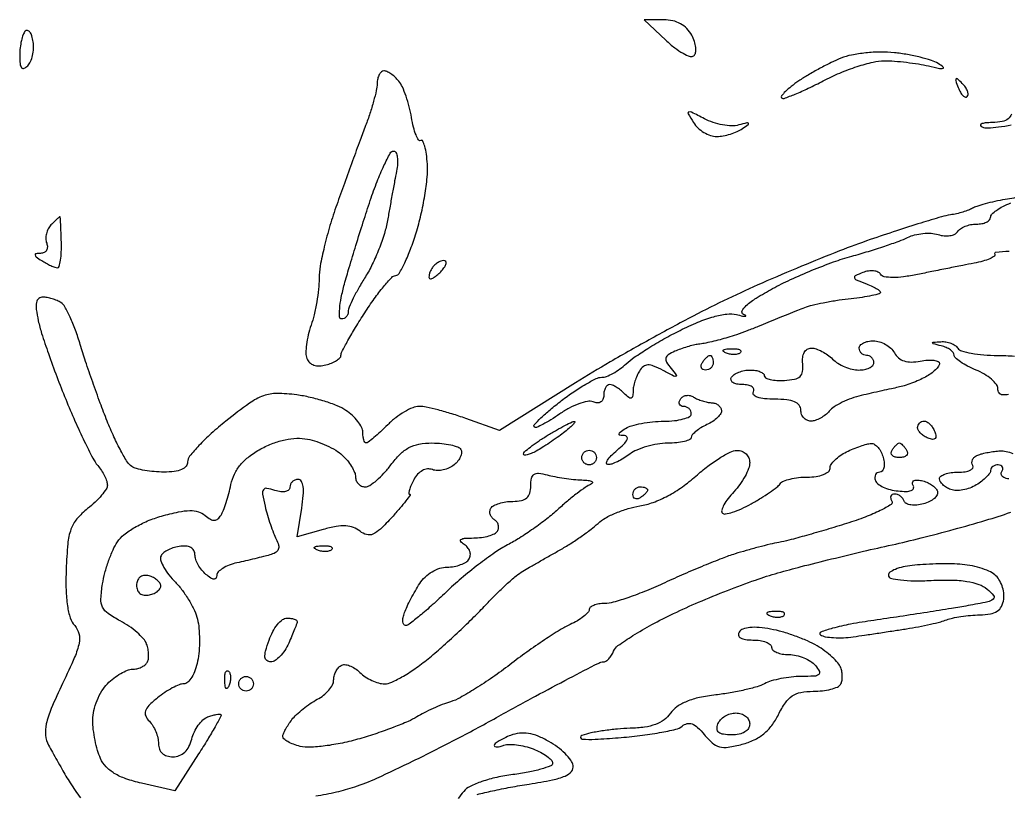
# Model space of a CAD drawing. Extents: x 0 to 102, y 0 to 135.
# Drawn here: x 81.39 to 92.84, y 72.33 to 81.3 of the extents above; entities that cross this region are included whole.
import ezdxf

# ---------------------------------------------------------------- set-up
doc = ezdxf.new("R2010")
doc.units = 0
doc.header["$MEASUREMENT"] = 0

msp = doc.modelspace()

# ---------------------------------------------------------------- linework, layer by layer
for points in [[(88.849435, 81.3006), (88.621022, 81.3006), (88.873561, 81.062281, 0.025126), (88.975495, 80.975339, 0.03819), (89.072857, 80.911604, 0.043657), (89.153847, 80.875824, 0.262993), (89.197387, 80.883999, 0.178395), (89.217826, 80.91988, 0.066499), (89.219706, 80.97877, 0.055129), (89.204519, 81.049663, 0.042578), (89.173261, 81.122317, 0.071945), (89.117708, 81.197709, 0.072338), (89.043163, 81.254107, 0.069015), (88.952427, 81.288826, 0.056972)], [(81.540413, 81.045074, 0.036902), (81.525079, 81.112366, 0.086434), (81.501778, 81.158208, 0.17949), (81.475058, 81.175445, 0.258215), (81.44865, 81.167631, 0.108603), (81.424161, 81.12869, 0.030309), (81.403838, 81.05917, 0.029066), (81.389872, 80.975652, 0.026901), (81.3852, 80.88888, 0.020593), (81.389268, 80.790144, 0.141005), (81.40635, 80.745108, 0.349376), (81.435056, 80.737598, 0.092521), (81.476963, 80.766323, 0.093921), (81.510106, 80.814966, 0.046785), (81.533453, 80.886058, 0.044184), (81.544453, 80.966744, 0.049405)], [(91.522168, 80.918671, 0.030071), (91.363577, 80.926212, 0.02268), (91.189361, 80.916102, 0.023122), (91.02597, 80.891483, 0.048098), (90.9027, 80.854442, 0.016785), (90.788501, 80.803224, 0.009653), (90.654337, 80.734318, 0.009637), (90.52209, 80.659814, 0.01586), (90.41361, 80.59119, 0.016674), (90.325986, 80.527423, 0.028625), (90.258075, 80.467898, 0.029502), (90.213282, 80.418336, 0.382496), (90.214536, 80.395464, 0.293082), (90.244195, 80.388981, 0.008264), (90.371457, 80.438564, 0.014366), (90.523874, 80.506042, 0.00907), (90.697878, 80.593044, -0.021228), (90.888111, 80.682449, -0.019726), (91.089903, 80.757815, -0.020154), (91.274573, 80.810457, -0.060561), (91.404552, 80.825657, -0.017692), (91.522308, 80.820952, -0.010443), (91.662412, 80.807432, -0.010441), (91.801929, 80.78806, -0.017578), (91.9179, 80.765275, 0.005763), (92.045584, 80.73704, 0.11192), (92.085787, 80.737716, 0.631689), (92.088828, 80.752392, 0.02519), (92.029768, 80.792618, 0.05915), (91.951161, 80.828611, 0.016957), (91.822114, 80.865344, 0.016813), (91.672573, 80.897185, 0.017134)], [(85.604841, 80.7084, 0.188018), (85.5762, 80.697235, 0.085897), (85.551318, 80.66491, 0.066975), (85.533782, 80.617007, 0.048056), (85.526887, 80.56035, -0.048421), (85.517251, 80.481663, -0.012235), (85.486185, 80.356385, -0.012367), (85.443437, 80.214317, -0.012204), (85.393541, 80.0739, 0.002932), (85.329733, 79.904361, 0.001084), (85.241754, 79.664779, 0.001075), (85.146862, 79.402883, 0.001295), (85.058855, 79.156346, 0.013279), (84.980361, 78.914414, 0.012917), (84.914035, 78.666428, 0.012925), (84.867057, 78.445657, 0.045986), (84.8538, 78.30182, -0.026819), (84.8471, 78.17701, -0.015715), (84.826409, 78.028766, -0.015691), (84.796301, 77.881361, -0.025646), (84.760555, 77.758966, 0.026253), (84.728238, 77.647808, 0.027081), (84.708146, 77.535019, 0.028087), (84.701598, 77.435925, 0.094336), (84.71308, 77.372208, 0.117389), (84.744185, 77.326754, 0.103878), (84.793771, 77.297703, 0.087216), (84.858558, 77.287981, 0.05775), (84.933225, 77.298534, 0.032877), (84.999987, 77.32077, 0.044704), (85.056377, 77.349883, 0.052355), (85.095753, 77.381114, 0.201573), (85.1076, 77.409306, -0.122085), (85.11804, 77.451427, -0.005744), (85.188367, 77.58095, -0.00918), (85.277213, 77.733541, -0.006445), (85.38255, 77.902109, -0.012478), (85.494036, 78.066346, -0.017838), (85.601585, 78.205785, -0.013871), (85.696121, 78.313484, -0.191266), (85.7421, 78.335394, 0.251508), (85.782582, 78.360746, 0.017861), (85.846494, 78.482684, 0.02178), (85.914311, 78.641535, 0.014481), (85.978683, 78.82887, 0.018936), (86.035342, 79.038346, 0.015833), (86.079895, 79.264366, 0.016125), (86.107428, 79.473802, 0.041452), (86.10981, 79.626381, 0.017991), (86.097759, 79.742715, 0.034197), (86.078372, 79.834771, 0.04635), (86.055397, 79.894257, 0.441535), (86.032074, 79.900914, -0.412094), (86.006937, 79.906752, -0.045791), (85.977507, 79.96479, -0.035157), (85.949052, 80.054395, -0.019086), (85.926191, 80.167729, 0.022781), (85.900148, 80.292091, 0.02149), (85.862486, 80.416054, 0.022025), (85.819594, 80.522828, 0.066776), (85.778135, 80.589049, 0.033489), (85.734753, 80.634722, 0.035277), (85.686371, 80.673341, 0.03771), (85.640168, 80.700271, 0.113571)], [(92.309098, 80.56176, 0.011214), (92.253216, 80.614791, 0.400052), (92.23687, 80.614394, 0.286372), (92.232461, 80.595356, 0.008399), (92.261739, 80.514401, 0.036269), (92.287287, 80.459614, 0.070189), (92.316446, 80.421176, 0.120343), (92.344173, 80.404475, 0.278911), (92.366861, 80.410061, 0.20742), (92.3771, 80.43597, 0.082976), (92.369429, 80.474158, 0.063152), (92.345865, 80.51834, 0.043285)], [(89.320024, 80.15272, 0.003859), (89.170311, 80.228991, 0.200371), (89.138535, 80.231153, 0.471684), (89.131146, 80.211626, 0.009634), (89.192325, 80.109329, 0.06698), (89.243705, 80.047328, 0.052417), (89.313859, 79.995065, 0.053643), (89.391169, 79.959761, 0.082387), (89.4637, 79.948295, 0.042942), (89.538064, 79.955265, 0.028879), (89.621039, 79.975309, 0.029121), (89.69969, 80.004286, 0.04994), (89.7606, 80.038437, 0.007442), (89.828479, 80.087483, 0.458027), (89.829421, 80.100687, 0.264005), (89.812064, 80.105429, 0.005023), (89.7183, 80.080533, -0.076632), (89.637112, 80.071022, -0.035752), (89.531512, 80.082453, -0.03435), (89.420162, 80.110645, -0.040584)], [(85.718425, 79.7778, -0.289056), (85.745452, 79.760751, -0.075926), (85.760964, 79.709459, -0.053208), (85.763656, 79.634321, -0.031319), (85.751715, 79.54515, 0.002654), (85.729954, 79.432261, 0.001142), (85.702067, 79.281436, 0.001129), (85.673098, 79.120684, 0.001493), (85.647475, 78.9741, -0.032577), (85.610954, 78.821697, -0.018429), (85.548101, 78.642407, -0.018338), (85.471092, 78.465569, -0.02858), (85.390782, 78.320131, 0.011347), (85.314739, 78.192979, 0.01433), (85.250533, 78.071916, 0.012415), (85.202655, 77.968649, 0.102687), (85.1922, 77.918281, -0.087942), (85.186361, 77.885337, -0.094627), (85.169598, 77.857345, -0.10006), (85.14461, 77.83862, -0.111366), (85.115257, 77.832, -0.400467), (85.091456, 77.854704, -0.03194), (85.093048, 77.950043, -0.029503), (85.111264, 78.079733, -0.016809), (85.147699, 78.23385, -0.005883), (85.202984, 78.427916, -0.002534), (85.281046, 78.685402, -0.002507), (85.366924, 78.958715, -0.003314), (85.448044, 79.20675, -0.01171), (85.526976, 79.425609, -0.018166), (85.60624, 79.610054, -0.012823), (85.679132, 79.754319, -0.276031)], [(81.850653, 79.0164, 0.185146), (81.845019, 79.01424, 0.002431), (81.816691, 78.98852, 0.006604), (81.784131, 78.957869, 0.004241), (81.747131, 78.921491, 0.07672), (81.714178, 78.876509, 0.061633), (81.693244, 78.820213, 0.062739), (81.686918, 78.761641, 0.087391), (81.696962, 78.709991, -0.091352), (81.705271, 78.665397, -0.135377), (81.694837, 78.627268, -0.145495), (81.667144, 78.601696, -0.111803), (81.626901, 78.592105, 0.031807), (81.573758, 78.588118, 0.4159), (81.563013, 78.573807, 0.20248), (81.576382, 78.551694, 0.013431), (81.639, 78.5088, 0.017264), (81.691624, 78.477312, 0.018848), (81.744802, 78.450501, 0.018653), (81.791764, 78.431087, 0.082985), (81.820977, 78.425495, 0.342989), (81.842029, 78.441082, 0.028909), (81.857409, 78.51156, 0.02887), (81.866908, 78.60688, 0.017487), (81.86766, 78.7203, 0.002724), (81.863822, 78.833838, 0.004535), (81.859202, 78.929421, 0.000827), (81.854263, 79.013003, 0.39655)], [(86.300328, 78.5088, 0.09137), (86.264487, 78.502195, 0.053114), (86.225369, 78.482295, 0.050715), (86.189104, 78.453085, 0.059523), (86.161621, 78.418571, 0.035542), (86.142446, 78.381964, 0.048561), (86.130939, 78.346582, 0.058346), (86.127977, 78.317303, 0.201491), (86.135479, 78.300204, 0.297152), (86.153853, 78.296822, 0.045304), (86.188443, 78.315102, 0.03842), (86.230236, 78.347106, 0.023968), (86.274185, 78.390433, 0.036357), (86.310387, 78.435946, 0.09576), (86.326863, 78.47403, 0.218285), (86.321667, 78.498114, 0.236389)], [(91.279196, 77.5782, -0.074374), (91.348075, 77.567897, -0.05575), (91.418556, 77.537404, -0.056177), (91.47996, 77.492449, -0.079265), (91.521914, 77.439319, 0.090516), (91.570332, 77.380743, 0.097583), (91.635148, 77.344916, 0.081219), (91.718571, 77.33245, 0.043811), (91.822218, 77.342987, -0.028812), (91.907538, 77.354253, -0.049014), (91.979417, 77.352507, -0.068102), (92.028934, 77.339428, -0.302932), (92.0448, 77.315645, -0.160518), (92.034014, 77.282914, -0.041733), (91.996975, 77.240689, -0.03805), (91.944311, 77.197112, -0.030959), (91.881993, 77.158621, -0.019798), (91.808407, 77.122911, -0.013228), (91.721643, 77.087676, -0.013331), (91.635584, 77.057944, -0.025378), (91.564743, 77.039459, 0.002719), (91.486886, 77.02287, 0.000959), (91.375458, 76.998269, 0.000952), (91.25311, 76.970767, 0.001118), (91.137247, 76.944219, 0.029093), (91.025609, 76.911432, 0.027222), (90.915952, 76.865295, 0.028277), (90.823257, 76.813539, 0.078236), (90.767338, 76.764304, -0.051982), (90.721671, 76.719648, -0.042496), (90.6647, 76.681882, -0.044142), (90.605614, 76.656045, -0.081177), (90.553941, 76.6476, -0.108083), (90.509478, 76.657325, -0.099644), (90.471634, 76.684877, -0.09558), (90.446259, 76.726053, -0.090674), (90.4374, 76.7745, 0.165746), (90.418037, 76.831308, 0.129444), (90.366068, 76.871336, 0.075089), (90.274838, 76.894532, 0.024775), (90.136307, 76.9014, -0.023007), (90.01725, 76.906881, -0.059005), (89.93304, 76.92482, -0.125298), (89.890719, 76.95237, -0.336396), (89.8875, 76.986, 0.210115), (89.891986, 77.017981, 0.178861), (89.871791, 77.045749, 0.100989), (89.825604, 77.064556, 0.046386), (89.7606, 77.0706, -0.046386), (89.695596, 77.076644, -0.100989), (89.649409, 77.095451, -0.178861), (89.629214, 77.123219, -0.210115), (89.6337, 77.1552, -0.111412), (89.665512, 77.187649, -0.050262), (89.718863, 77.214949, -0.046318), (89.783502, 77.233533, -0.046881), (89.850193, 77.2398, -0.038466), (89.913073, 77.234955, -0.057478), (89.966164, 77.220341, -0.075545), (90.00237, 77.19892, -0.225128), (90.0144, 77.173556, 0.288942), (90.029982, 77.148844, 0.054443), (90.082741, 77.130365, 0.043307), (90.157893, 77.119655, 0.026888), (90.24705, 77.119546, 0.034485), (90.364343, 77.133864, 0.137687), (90.428469, 77.165961, 0.174321), (90.458103, 77.2218, 0.063501), (90.459547, 77.312689, -0.05515), (90.459492, 77.38651, -0.098891), (90.477717, 77.444083, -0.129634), (90.512248, 77.480301, -0.138734), (90.559255, 77.4936, -0.081301), (90.614263, 77.484596, -0.037644), (90.681182, 77.456323, -0.036002), (90.748612, 77.415263, -0.041639), (90.806014, 77.3667, 0.058077), (90.867428, 77.318107, 0.038951), (90.947115, 77.277077, 0.03907), (91.031777, 77.249065, 0.06043), (91.108157, 77.2398, 0.04631), (91.175231, 77.246026, 0.06626), (91.231922, 77.264651, 0.086348), (91.270182, 77.292082, 0.196601), (91.2834, 77.3244, 0.099038), (91.276941, 77.356687, 0.097945), (91.258549, 77.384149, 0.097945), (91.231087, 77.402541, 0.099038), (91.1988, 77.409, -0.099038), (91.166513, 77.415459, -0.097945), (91.139051, 77.433851, -0.097945), (91.120659, 77.461313, -0.099038), (91.1142, 77.4936, -0.187159), (91.12673, 77.5259, -0.089471), (91.162668, 77.553349, -0.069297), (91.216056, 77.571959, -0.049301)], [(89.62665, 77.486921, -0.028489), (89.685547, 77.485991, -0.077125), (89.726154, 77.476624, -0.208169), (89.741597, 77.461003, -0.296942), (89.737687, 77.442487, -0.126455), (89.710029, 77.426139, -0.060344), (89.668972, 77.419442, -0.05415), (89.621803, 77.422608, -0.051402), (89.575537, 77.435809, -0.054073), (89.540287, 77.454552, -0.470617), (89.538828, 77.46997, -0.168741), (89.563511, 77.481926, -0.018894)], [(89.384893, 77.409, -0.210953), (89.399159, 77.402701, -0.081139), (89.411241, 77.384149, -0.061769), (89.419464, 77.356789, -0.042167), (89.4222, 77.3244, -0.105053), (89.415342, 77.29212, -0.099167), (89.395882, 77.264651, -0.09642), (89.366807, 77.24624, -0.093332), (89.332607, 77.2398, -0.108972), (89.302579, 77.246423, -0.182303), (89.284691, 77.264651, -0.161196), (89.282059, 77.292074, -0.082592), (89.2953, 77.3244, -0.029505), (89.318057, 77.356783, -0.035638), (89.343186, 77.384149, -0.038439), (89.367065, 77.403455, -0.151918)], [(89.195396, 76.926166, 0.037776), (89.241295, 76.902025, 0.025499), (89.296739, 76.881302, 0.025735), (89.352739, 76.86669, 0.045644), (89.400104, 76.861336, -0.07663), (89.44109, 76.854119, -0.077652), (89.477794, 76.834906, -0.083671), (89.504694, 76.806975, -0.113728), (89.517408, 76.7745, -0.17688), (89.509493, 76.736134, -0.058123), (89.473139, 76.69022, -0.049423), (89.417413, 76.644581, -0.038679), (89.349154, 76.606389, 0.027426), (89.279948, 76.569685, 0.035962), (89.221496, 76.528451, 0.038991), (89.179952, 76.488631, 0.184204), (89.1684, 76.458339, -0.301686), (89.151673, 76.43314, -0.039764), (89.087633, 76.411968, -0.035392), (88.998825, 76.39681, -0.022133), (88.89345, 76.391109, 0.038256), (88.776139, 76.380965, 0.029648), (88.651027, 76.352723, 0.030416), (88.536856, 76.312066, 0.061237), (88.45428, 76.264209, -0.024664), (88.384832, 76.216877, -0.0257), (88.311986, 76.177313, -0.026492), (88.245825, 76.149872, -0.093171), (88.20048, 76.142815, -0.412795), (88.185117, 76.159096, -0.138497), (88.195883, 76.193678, -0.053315), (88.239994, 76.247829, -0.021528), (88.310622, 76.312015, 0.022357), (88.385789, 76.380552, 0.080053), (88.42381, 76.433025, 0.260156), (88.422506, 76.464232, 0.257674), (88.395222, 76.479695, -0.031014), (88.341551, 76.483634, -0.415733), (88.330769, 76.497889, -0.203683), (88.344039, 76.51991, -0.01322), (88.407, 76.563, -0.074236), (88.476979, 76.594717, -0.022986), (88.589815, 76.621299, -0.022426), (88.720384, 76.639774, -0.022912), (88.85115, 76.646305, 0.025193), (88.972722, 76.652932, 0.039916), (89.075208, 76.672071, 0.047676), (89.147946, 76.699424, 0.286425), (89.1684, 76.7322, 0.105053), (89.161542, 76.76448, 0.099167), (89.142082, 76.791949, 0.09642), (89.113007, 76.81036, 0.093332), (89.078807, 76.8168, -0.111402), (89.048869, 76.823554, -0.183522), (89.031142, 76.842057, -0.159256), (89.028763, 76.86992, -0.080893), (89.042353, 76.90278, -0.116112), (89.070301, 76.930763, -0.101146), (89.109229, 76.945116, -0.093806), (89.153219, 76.943557, -0.084503)], [(87.8148, 76.644593, -0.585725), (87.819584, 76.634814, -0.039532), (87.794972, 76.604609, -0.025666), (87.749918, 76.562067, -0.012192), (87.6879, 76.51181, -0.010022), (87.612317, 76.455934, -0.006982), (87.524913, 76.395805, -0.007046), (87.439418, 76.340457, -0.014466), (87.37065, 76.300024, -0.022887), (87.313832, 76.272099, -0.044986), (87.26609, 76.256217, -0.07312), (87.233633, 76.253443, -0.396536), (87.2226, 76.265167, -0.218348), (87.234305, 76.290692, -0.01229), (87.303367, 76.347266, -0.017042), (87.392199, 76.411718, -0.011514), (87.49755, 76.479327, -0.006943), (87.605961, 76.543379, -0.009877), (87.704159, 76.597026, -0.006309), (87.787374, 76.639049, -0.128472)], [(91.866549, 76.6476, -0.135188), (91.898912, 76.638687, -0.062056), (91.933724, 76.611589, -0.054875), (91.965541, 76.5719, -0.049969), (91.98914, 76.525008, -0.051615), (92.003098, 76.473224, -0.240886), (91.993883, 76.444717, -0.240886), (91.965376, 76.435502, -0.051615), (91.913592, 76.44946, -0.049969), (91.8667, 76.473059, -0.054875), (91.827011, 76.504876, -0.062056), (91.799913, 76.539688, -0.135188), (91.791, 76.572051, -0.099038), (91.796768, 76.600884, -0.097945), (91.813192, 76.625408, -0.097945), (91.837716, 76.641832, -0.099038)], [(84.721349, 76.438922, -0.035882), (84.82764, 76.410719, -0.025678), (84.941795, 76.364802, -0.026078), (85.046545, 76.309477, -0.049414), (85.123199, 76.252783, -0.036625), (85.181976, 76.191191, -0.035715), (85.23168, 76.121184, -0.037935), (85.266134, 76.053384, -0.098903), (85.2768, 75.999988, 0.096523), (85.285263, 75.956558, 0.097318), (85.309403, 75.919625, 0.098514), (85.345436, 75.894897, 0.101611), (85.38779, 75.8862, 0.144243), (85.442669, 75.902368, 0.032863), (85.521297, 75.960754, 0.03138), (85.606439, 76.042846, 0.02607), (85.686423, 76.14, -0.036279), (85.792979, 76.26418, -0.075002), (85.895343, 76.340296, -0.078844), (86.012141, 76.380603, -0.043762), (86.16264, 76.3938, -0.024119), (86.276526, 76.388303, -0.030978), (86.380064, 76.371765, -0.032053), (86.46183, 76.347861, -0.168756), (86.497576, 76.318786, -0.164797), (86.505983, 76.282372, -0.078756), (86.493632, 76.23536, -0.0649), (86.463388, 76.18533, -0.051224), (86.419046, 76.140121, -0.065296), (86.361868, 76.104089, -0.054188), (86.293627, 76.081198, -0.056228), (86.225156, 76.074119, -0.089513), (86.167468, 76.085085, 0.119127), (86.110226, 76.092526, 0.098058), (86.051285, 76.074077, 0.084109), (85.996574, 76.031027, 0.061304), (85.951914, 75.96765, 0.017913), (85.920695, 75.903931, 0.034102), (85.901051, 75.850377, 0.046292), (85.893722, 75.81245, 0.443325), (85.903554, 75.8016, -0.605173), (85.909395, 75.790446, -0.011287), (85.860307, 75.722927, -0.014486), (85.790434, 75.636554, -0.00775), (85.699445, 75.533778, -0.016234), (85.564494, 75.395332, -0.087597), (85.47757, 75.337009, -0.169857), (85.405038, 75.331214, -0.10942), (85.329284, 75.370148, 0.085658), (85.253385, 75.413789, 0.075677), (85.163874, 75.431921, 0.056194), (85.051007, 75.424747, 0.023418), (84.901965, 75.391015), (84.60019, 75.307691), (84.653207, 75.639246, 0.018217), (84.671228, 75.786059, 0.05327), (84.669116, 75.887907, 0.098482), (84.648686, 75.948839, 0.268957), (84.610813, 75.9708, 0.093553), (84.574391, 75.963925, 0.096486), (84.543427, 75.944274, 0.099125), (84.522703, 75.914954, 0.104808), (84.5154, 75.880499, -0.208039), (84.501851, 75.849345, -0.137637), (84.46667, 75.831173, -0.085663), (84.411521, 75.82939, -0.042212), (84.342894, 75.844949, 0.035432), (84.24688, 75.868089, 0.303503), (84.20858, 75.850816, 0.185711), (84.198659, 75.799381, 0.014569), (84.227697, 75.6603, 0.013047), (84.25497, 75.558213, 0.010348), (84.289566, 75.449403, 0.010491), (84.325876, 75.349782, 0.025598), (84.357839, 75.278531, -0.055341), (84.384004, 75.209501, -0.161992), (84.380517, 75.159386, -0.169036), (84.347968, 75.12269, -0.061477), (84.282686, 75.096044, -0.004963), (84.209787, 75.077056, -0.001997), (84.10983, 75.052502, -0.001976), (84.001961, 75.026911, -0.002501), (83.90205, 75.004151, 0.03602), (83.812986, 74.977478, 0.048721), (83.737741, 74.940165, 0.058348), (83.685629, 74.898514, 0.197497), (83.6694, 74.859029, -0.135392), (83.660377, 74.826318, -0.289329), (83.637936, 74.814941, -0.123785), (83.599588, 74.828521, -0.026516), (83.5425, 74.871, -0.050391), (83.493943, 74.920342, -0.042105), (83.452877, 74.981343, -0.043924), (83.424758, 75.044214, -0.083387), (83.4156, 75.098743, 0.129654), (83.402613, 75.147984, 0.145044), (83.367381, 75.181941, 0.106606), (83.309606, 75.197713, 0.050086), (83.231877, 75.194134, 0.042986), (83.159353, 75.176999, 0.047334), (83.093256, 75.148072, 0.052866), (83.042583, 75.112447, 0.134504), (83.017973, 75.07529, 0.173489), (83.019236, 75.026672, 0.038525), (83.055735, 74.950439, 0.035657), (83.114125, 74.864136, 0.027869), (83.188906, 74.77919, -0.034788), (83.269916, 74.68456, -0.025145), (83.346989, 74.568997, -0.025559), (83.409353, 74.451168, -0.049259), (83.444647, 74.350514, -0.038024), (83.46186, 74.245716, -0.020562), (83.467832, 74.11506, -0.020371), (83.462972, 73.980775, -0.030129), (83.446863, 73.864064, -0.037026), (83.418945, 73.763741, -0.050276), (83.378429, 73.678981, -0.060786), (83.332261, 73.620442, -0.197921), (83.287497, 73.602, 0.096613), (83.23323, 73.591415, 0.025949), (83.153294, 73.554062, 0.02528), (83.065137, 73.501268, 0.023744), (82.980822, 73.438805, 0.023418), (82.881788, 73.349836, 0.11499), (82.841931, 73.286696, 0.191691), (82.844466, 73.230001, 0.088633), (82.88685, 73.168085, -0.05915), (82.92735, 73.115784, -0.038568), (82.961536, 73.047413, -0.03852), (82.984871, 72.974455, -0.058203), (82.9926, 72.90828, 0.090123), (83.004131, 72.844828, 0.118981), (83.037026, 72.796368, 0.111862), (83.090199, 72.766291, 0.073125), (83.160188, 72.756, 0.092717), (83.234387, 72.769878, 0.096093), (83.297506, 72.809575, 0.085606), (83.346479, 72.874399, 0.057637), (83.379323, 72.961379, -0.048884), (83.40877, 73.043682, -0.044908), (83.454319, 73.121236, -0.047855), (83.508164, 73.183071, -0.098395), (83.562244, 73.21717, -0.01941), (83.614114, 73.234797, -0.027988), (83.661259, 73.245976, -0.027052), (83.699255, 73.250664, -0.228199), (83.714834, 73.244441, -0.321207), (83.717138, 73.225406, -0.00333), (83.648213, 73.101549, -0.009021), (83.563224, 72.957325, -0.005549), (83.458246, 72.790496), (83.180441, 72.359691), (82.795806, 72.448931, -0.026241), (82.615216, 72.500948, -0.052683), (82.481013, 72.563831, -0.066983), (82.385112, 72.640942, -0.083262), (82.321185, 72.735666, -0.037131), (82.286665, 72.829275, -0.020141), (82.257633, 72.948532, -0.019963), (82.237739, 73.072918, -0.029678), (82.2312, 73.182981, -0.057141), (82.243588, 73.291025, -0.038885), (82.280902, 73.409118, -0.0391), (82.335595, 73.518971, -0.061402), (82.4004, 73.602, -0.032423), (82.474141, 73.666751, -0.032323), (82.555708, 73.721497, -0.034103), (82.633032, 73.759646, -0.097846), (82.691507, 73.7712, 0.056727), (82.741667, 73.776909, 0.049948), (82.791577, 73.793809, 0.052767), (82.83387, 73.818687, 0.095301), (82.860982, 73.848166, 0.100437), (82.875484, 73.887483, 0.044446), (82.879058, 73.942961, 0.041594), (82.872416, 74.004432, 0.043936), (82.855723, 74.062794, 0.089889), (82.818122, 74.124717, 0.03141), (82.743967, 74.198517, 0.029994), (82.650345, 74.271212, 0.030762), (82.549461, 74.331514, -0.031267), (82.408896, 74.415728, -0.131338), (82.345488, 74.489896, -0.125143), (82.325929, 74.587812, -0.027269), (82.344346, 74.760334, -0.025788), (82.371932, 74.888228, -0.019092), (82.414995, 75.026369, -0.019403), (82.465849, 75.154, -0.040541), (82.516999, 75.247852, -0.081212), (82.592423, 75.330106, -0.034663), (82.716231, 75.414322, -0.032337), (82.867129, 75.489719, -0.031442), (83.027893, 75.545838, -0.014973), (83.224874, 75.59468, -0.049028), (83.358, 75.610075, -0.076775), (83.455477, 75.596726, -0.101187), (83.534395, 75.554526, 0.036954), (83.596752, 75.510118, 0.141169), (83.642347, 75.497769, 0.182152), (83.68059, 75.512881, 0.070247), (83.717668, 75.557457, 0.046375), (83.745487, 75.613479, 0.013707), (83.777536, 75.703852, 0.01363), (83.808156, 75.807933, 0.014283), (83.832539, 75.911925, -0.061795), (83.873659, 76.033893, -0.062267), (83.94326, 76.141771, -0.056146), (84.044148, 76.237905, -0.037177), (84.178589, 76.324986, -0.033165), (84.320549, 76.390806, -0.040254), (84.461171, 76.432369, -0.043547), (84.596166, 76.448629, -0.05517)], [(91.252383, 76.388074, -0.157696), (91.292341, 76.377736, -0.074173), (91.333098, 76.342416, -0.062335), (91.368478, 76.288899, -0.05101), (91.392513, 76.2246, -0.044973), (91.403365, 76.159786, -0.076462), (91.399166, 76.105102, -0.114188), (91.381359, 76.068854, -0.225396), (91.35303, 76.0554, 0.128221), (91.323713, 76.047756, 0.143919), (91.30337, 76.026978, 0.122926), (91.295548, 75.995605, 0.080535), (91.301552, 75.958644, 0.155046), (91.329881, 75.919741, 0.050227), (91.391929, 75.883103, 0.044486), (91.473484, 75.853876, 0.037261), (91.563929, 75.837352, 0.026688), (91.656646, 75.832448, 0.085371), (91.717451, 75.842938, 0.211493), (91.742813, 75.866948, 0.241939), (91.740207, 75.899941, -0.142166), (91.731405, 75.931608, -0.261412), (91.744369, 75.954111, -0.139605), (91.780697, 75.963749, -0.043371), (91.83742, 75.957783, -0.051632), (91.897547, 75.939535, -0.049917), (91.953394, 75.909202, -0.054053), (91.99704, 75.87204, -0.109458), (92.020099, 75.833522, -0.197973), (92.017304, 75.793383, -0.094743), (91.985499, 75.751488, -0.070978), (91.929766, 75.714105, -0.048091), (91.857909, 75.68763, -0.041279), (91.781646, 75.674195, -0.058301), (91.712748, 75.67589, -0.074201), (91.66089, 75.69132, -0.20372), (91.6359, 75.719159, 0.082296), (91.618938, 75.750669, 0.068315), (91.591737, 75.777383, 0.069385), (91.558819, 75.795425, 0.090959), (91.525157, 75.8016, 0.113784), (91.497657, 75.79526, 0.184618), (91.481467, 75.777968, 0.157372), (91.479504, 75.751902, 0.079307), (91.492336, 75.721149, -0.413493), (91.482791, 75.680494, -0.023632), (91.358992, 75.611444, -0.024983), (91.18495, 75.535474, -0.014355), (90.968578, 75.460657, -0.003831), (90.733511, 75.388833, -0.004037), (90.501431, 75.321896, -0.003865), (90.300421, 75.267346, -0.018144), (90.1836, 75.241102, 0.01234), (90.081757, 75.219461, 0.005337), (89.947249, 75.18587, 0.005277), (89.80484, 75.147077, 0.006972), (89.676, 75.108566, 0.015932), (89.527244, 75.056571, 0.005434), (89.314722, 74.971936, 0.005396), (89.081944, 74.873342, 0.006197), (88.861918, 74.774072, -0.01209), (88.650411, 74.681629, -0.013697), (88.443228, 74.603532, -0.01297), (88.26442, 74.546818, -0.070418), (88.163968, 74.5326, 0.037604), (88.095049, 74.527409, 0.05644), (88.036866, 74.511738, 0.074107), (87.997124, 74.488782, 0.228624), (87.984, 74.46158, -0.194816), (87.97033, 74.427827, -0.035277), (87.918942, 74.381779, -0.033394), (87.847334, 74.333485, -0.024772), (87.762524, 74.289648, 0.032472), (87.646845, 74.227582, 0.008057), (87.466143, 74.110868, 0.008206), (87.26324, 73.970257, 0.008148), (87.064574, 73.822739, -0.011807), (86.866642, 73.678, -0.012533), (86.665936, 73.545724, -0.012205), (86.487899, 73.440632, -0.054801), (86.3766, 73.393662, 0.02054), (86.28265, 73.361385, 0.01264), (86.174789, 73.316127, 0.012668), (86.070208, 73.265881, 0.022066), (85.986584, 73.218294, -0.039047), (85.886859, 73.165942, -0.010118), (85.71863, 73.097747, -0.010229), (85.523086, 73.027597, -0.010268), (85.325085, 72.9656, -0.019089), (85.12509, 72.915653, -0.019586), (84.923569, 72.8816, -0.019765), (84.747019, 72.865898, -0.073905), (84.636451, 72.876808, -0.026896), (84.557878, 72.901087, -0.039084), (84.492, 72.931427, -0.044464), (84.445642, 72.963046, -0.235943), (84.433491, 72.990262, -0.092105), (84.440963, 73.022585, -0.020944), (84.465664, 73.073365, -0.020993), (84.499593, 73.130404, -0.01905), (84.539241, 73.186331, -0.039986), (84.592279, 73.245038, -0.01989), (84.667942, 73.310917, -0.019605), (84.752226, 73.37333, -0.027194), (84.83265, 73.421958, 0.044759), (84.905472, 73.469554, 0.04751), (84.967085, 73.528504, 0.052579), (85.009435, 73.589425, 0.126268), (85.023, 73.642284, -0.063721), (85.029321, 73.691684, -0.051669), (85.048042, 73.741755, -0.053396), (85.075617, 73.784992, -0.085911), (85.108249, 73.813901, -0.157085), (85.1506, 73.824353, -0.070398), (85.207317, 73.81225, -0.059573), (85.268867, 73.781, -0.049186), (85.325792, 73.734294, 0.050491), (85.387839, 73.683655, 0.038086), (85.464801, 73.640861, 0.038983), (85.544206, 73.611569, 0.068979), (85.613239, 73.602, 0.110743), (85.695714, 73.620494, 0.021814), (85.830784, 73.691638, 0.022151), (85.983847, 73.790333, 0.018976), (86.135946, 73.907151, 0.009245), (86.297039, 74.046005, 0.006063), (86.477642, 74.211577, 0.0061), (86.64966, 74.377157, 0.011654), (86.783027, 74.514982, -0.011151), (86.901313, 74.637469, -0.010976), (87.025556, 74.755222, -0.010908), (87.138864, 74.853567, -0.040608), (87.21613, 74.907781, -0.001963), (87.293964, 74.953045, -0.000686), (87.406266, 75.017559, -0.000681), (87.530035, 75.088211, -0.000796), (87.647744, 75.154944, 0.013633), (87.766003, 75.226061, 0.010423), (87.891478, 75.309987, 0.010563), (88.005745, 75.393564, 0.024355), (88.087038, 75.462221, -0.061471), (88.171651, 75.523556, -0.027389), (88.295846, 75.583501, -0.026606), (88.435886, 75.63331, -0.032501), (88.571429, 75.664124, 0.0498), (88.727039, 75.705201, 0.03296), (88.895676, 75.781217, 0.031051), (89.064722, 75.885204, 0.029907), (89.221832, 76.010535, -0.02027), (89.357987, 76.123508, -0.023515), (89.496455, 76.219271, -0.023439), (89.619654, 76.288373, -0.113241), (89.69715, 76.307237, -0.092715), (89.754481, 76.297299, -0.101136), (89.802382, 76.267392, -0.10316), (89.834044, 76.221653, -0.100308), (89.8452, 76.166603, -0.091483), (89.832602, 76.098326, -0.033183), (89.791258, 76.008474, -0.03157), (89.731842, 75.913855, -0.0326), (89.661566, 75.828536, 0.025319), (89.594891, 75.749946, 0.039682), (89.54682, 75.675541, 0.046951), (89.520944, 75.614416, 0.279996), (89.528809, 75.582191, 0.24845), (89.564517, 75.571209, 0.02977), (89.647228, 75.59217, 0.029868), (89.749213, 75.631427, 0.020183), (89.860493, 75.687607, 0.011485), (89.972107, 75.753132, 0.013264), (90.075265, 75.820769, 0.012372), (90.159295, 75.882245, 0.072366), (90.197307, 75.92145, -0.142911), (90.235806, 75.951417, -0.034458), (90.313602, 75.97622, -0.032596), (90.410441, 75.993299, -0.027358), (90.514557, 75.999, 0.036115), (90.614949, 76.006261, 0.055244), (90.699326, 76.028236, 0.072808), (90.756899, 76.060478, 0.232806), (90.7758, 76.098872, -0.145428), (90.78911, 76.143665, -0.051112), (90.831715, 76.196373, -0.045478), (90.893313, 76.248043, -0.039447), (90.96615, 76.290546, -0.015337), (91.046061, 76.326108, -0.01491), (91.12875, 76.357063, -0.014989), (91.202979, 76.379896, -0.052246)], [(87.984, 76.3092, -0.099038), (88.016287, 76.302741, -0.097945), (88.043749, 76.284349, -0.097945), (88.062141, 76.256887, -0.099038), (88.0686, 76.2246, -0.099038), (88.062141, 76.192313, -0.097945), (88.043749, 76.164851, -0.097945), (88.016287, 76.146459, -0.099038), (87.984, 76.14, -0.099038), (87.951713, 76.146459, -0.097945), (87.924251, 76.164851, -0.097945), (87.905859, 76.192313, -0.099038), (87.8994, 76.2246, -0.099038), (87.905859, 76.256887, -0.097945), (87.924251, 76.284349, -0.097945), (87.951713, 76.302741, -0.099038)], [(91.5795, 76.3938, -0.163822), (91.595295, 76.388482, -0.033983), (91.617681, 76.368949, -0.032351), (91.641712, 76.341589, -0.025622), (91.6641, 76.3092, -0.146489), (91.67273, 76.277103, -0.191582), (91.660817, 76.249451, -0.134005), (91.628114, 76.230772, -0.063222), (91.5795, 76.2246, -0.063222), (91.530886, 76.230772, -0.134005), (91.498183, 76.249451, -0.191582), (91.48627, 76.277103, -0.146489), (91.4949, 76.3092, -0.025622), (91.517288, 76.341589, -0.032351), (91.541319, 76.368949, -0.033983), (91.563705, 76.388482, -0.163822)], [(87.49755, 76.024122, 0.018659), (87.585687, 76.003994, 0.010452), (87.694113, 75.985794, 0.010417), (87.804591, 75.97196, 0.01668), (87.8994, 75.965276, -0.019753), (87.974545, 75.959515, -0.088915), (88.016553, 75.946824, -0.433295), (88.021252, 75.930623, -0.164966), (88.001217, 75.91346, 0.05738), (87.942583, 75.881732, 0.010812), (87.844143, 75.809617, 0.01143), (87.732321, 75.719794, 0.010253), (87.620517, 75.621715, -0.019639), (87.494211, 75.51504, -0.012077), (87.337789, 75.399085, -0.012104), (87.17727, 75.291714, -0.021117), (87.038615, 75.211751, 0.031092), (86.891393, 75.12289, 0.012411), (86.700907, 74.983993, 0.012226), (86.502297, 74.823612, 0.015071), (86.32553, 74.664176, -0.007732), (86.166575, 74.516516, -0.011323), (86.021851, 74.392004, -0.006901), (85.897875, 74.29297, -0.166569), (85.85652, 74.2788, -0.263551), (85.835511, 74.290701, -0.114718), (85.825336, 74.32229, -0.070706), (85.828113, 74.370092, -0.038356), (85.844181, 74.42685, -0.022207), (85.873583, 74.496989, -0.009718), (85.91843, 74.587326, -0.009595), (85.969829, 74.68154, -0.012658), (86.020455, 74.76525, -0.062528), (86.082305, 74.839561, -0.05335), (86.163805, 74.900899, -0.055016), (86.253375, 74.941832, -0.079851), (86.339037, 74.9556, 0.043651), (86.418623, 74.962561, 0.044779), (86.495087, 74.98323, 0.048897), (86.557675, 75.013557, 0.117612), (86.593946, 75.049659, 0.123544), (86.607153, 75.091212, 0.099558), (86.600753, 75.13778, 0.089711), (86.575641, 75.182258, 0.078477), (86.535489, 75.217563, -0.071207), (86.495866, 75.251398, -0.451931), (86.498826, 75.274564, -0.133732), (86.541382, 75.289089, -0.014336), (86.646557, 75.292705, 0.031805), (86.737273, 75.298999, 0.037293), (86.821638, 75.316754, 0.040553), (86.888912, 75.342309, 0.14427), (86.922887, 75.372754, 0.110145), (86.934756, 75.406939, 0.099917), (86.9316, 75.444234, 0.094986), (86.913858, 75.478906, 0.088941), (86.8842, 75.5055, -0.088941), (86.854542, 75.532094, -0.094986), (86.8368, 75.566766, -0.099917), (86.833644, 75.604061, -0.110145), (86.845513, 75.638246, -0.13676), (86.878352, 75.668557, -0.043579), (86.94055, 75.693866, -0.039762), (87.018076, 75.711191, -0.03511), (87.100693, 75.717, 0.047252), (87.199548, 75.726363, 0.132131), (87.261659, 75.75649, 0.149081), (87.295889, 75.81103, 0.066217), (87.3072, 75.896067, -0.047336), (87.315697, 75.985621, -0.199953), (87.344808, 76.029677, -0.178633), (87.399106, 76.042888, -0.036755)], [(88.5762, 75.8862, -0.042167), (88.608589, 75.883464, -0.061769), (88.635949, 75.875241, -0.081139), (88.654501, 75.863159, -0.210953), (88.6608, 75.848893, -0.151918), (88.655255, 75.831065, -0.038439), (88.635949, 75.807186, -0.035638), (88.608583, 75.782057, -0.029505), (88.5762, 75.7593, -0.082592), (88.543874, 75.746059, -0.161196), (88.516451, 75.748691, -0.182303), (88.498223, 75.766579, -0.108972), (88.4916, 75.796607, -0.093332), (88.49804, 75.830807, -0.09642), (88.516451, 75.859882, -0.099167), (88.54392, 75.879342, -0.105053)], [(84.88905, 75.202721, -0.028489), (84.947947, 75.201791, -0.077125), (84.988554, 75.192424, -0.208169), (85.003997, 75.176803, -0.296942), (85.000088, 75.158287, -0.126455), (84.972429, 75.141939, -0.060344), (84.931372, 75.135242, -0.05415), (84.884203, 75.138408, -0.051402), (84.837937, 75.151609, -0.054073), (84.802687, 75.170352, -0.470617), (84.801228, 75.18577, -0.168741), (84.825911, 75.197726, -0.018894)], [(92.280082, 74.98832, 0.013096), (92.153892, 74.99245, 0.007755), (92.003273, 74.991097, 0.007756), (91.85291, 74.985079, 0.013207), (91.72755, 74.974785, 0.028663), (91.622228, 74.957177, 0.042843), (91.533367, 74.92885, 0.051262), (91.470852, 74.894968, 0.247818), (91.4526, 74.860404, 0.345572), (91.478718, 74.827127, 0.030002), (91.591951, 74.806532, 0.02802), (91.750289, 74.7964, 0.01435), (91.949329, 74.800545, -0.016304), (92.182867, 74.804496, -0.034569), (92.363028, 74.789181, -0.045515), (92.499776, 74.755009, -0.089131), (92.59723, 74.700031, -0.047246), (92.671136, 74.626058, -0.407387), (92.667617, 74.58386, -0.127991), (92.603164, 74.551983, -0.006737), (92.375451, 74.507901, -0.004336), (92.183944, 74.475209, -0.001415), (91.900819, 74.430222, -0.00141), (91.586062, 74.38203, -0.00159), (91.2834, 74.337547, 0.010015), (91.014345, 74.293359, 0.020239), (90.804942, 74.245811, 0.024963), (90.667562, 74.201248, 0.616754), (90.664406, 74.170391, 0.099545), (90.721344, 74.148374, 0.027176), (90.817531, 74.137146, 0.026353), (90.930342, 74.136111, 0.024715), (91.045106, 74.146808, 0.001208), (91.176743, 74.166, 0.000609), (91.342681, 74.19081, 0.000605), (91.514087, 74.216863, 0.000899), (91.6641, 74.240125, 0.008114), (91.802963, 74.26423, 0.008219), (91.940372, 74.292734, 0.008055), (92.059069, 74.321414, 0.032971), (92.1294, 74.344652, -0.044341), (92.195347, 74.364793, -0.015282), (92.293577, 74.382386, -0.015048), (92.403623, 74.395272, -0.016882), (92.5101, 74.40089, 0.035868), (92.634142, 74.412166, 0.103902), (92.714104, 74.443127, 0.134355), (92.762976, 74.498045, 0.079712), (92.789133, 74.582303, 0.070104), (92.789279, 74.657754, 0.052859), (92.76925, 74.73832, 0.053562), (92.733266, 74.811629, 0.07885), (92.686014, 74.865428, 0.071245), (92.617434, 74.907519, 0.028571), (92.513827, 74.945468, 0.027563), (92.395772, 74.974215, 0.031219)], [(82.870169, 74.856053, 0.097115), (82.818055, 74.856661, 0.131707), (82.775742, 74.83654, 0.128059), (82.748379, 74.797415, 0.089125), (82.7388, 74.7441, 0.090288), (82.748999, 74.688077, 0.143006), (82.778099, 74.64934, 0.134068), (82.825062, 74.630805, 0.075042), (82.88685, 74.633305, 0.054517), (82.942252, 74.650393, 0.074555), (82.98651, 74.677953, 0.094518), (83.013238, 74.711239, 0.173043), (83.018219, 74.745259, 0.122026), (83.002227, 74.779212, 0.061409), (82.967848, 74.812224, 0.055484), (82.921651, 74.839391, 0.053917)], [(84.481376, 74.3634, -0.030628), (84.526821, 74.360614, -0.04753), (84.565154, 74.352144, -0.060567), (84.591793, 74.339816, -0.259707), (84.6, 74.325081, -0.086484), (84.595729, 74.300575, -0.006008), (84.57116, 74.23472, -0.008394), (84.539426, 74.15661, -0.006211), (84.50182, 74.071281, -0.038875), (84.456212, 73.988824, -0.045687), (84.400486, 73.919097, -0.051629), (84.343429, 73.870838, -0.150853), (84.294721, 73.8558, -0.160215), (84.248374, 73.871042, -0.217055), (84.227219, 73.909053, -0.088051), (84.234115, 73.981211, -0.016129), (84.274277, 74.1096, -0.038986), (84.316881, 74.206729, -0.048318), (84.371608, 74.288846, -0.055992), (84.4296, 74.345589, -0.167193)], [(90.13425, 74.441321, 0.018894), (90.071111, 74.436326, 0.168741), (90.046428, 74.42437, 0.470617), (90.047887, 74.408952, 0.054073), (90.083137, 74.390209, 0.051402), (90.129403, 74.377008, 0.05415), (90.176572, 74.373842, 0.060344), (90.217629, 74.380539, 0.126455), (90.245287, 74.396887, 0.296942), (90.249197, 74.415403, 0.208169), (90.233754, 74.431024, 0.077125), (90.193147, 74.440391, 0.028489)], [(90.087538, 74.236336, 0.024636), (89.955326, 74.254436, 0.045346), (89.84682, 74.254021, 0.059382), (89.766603, 74.236664, 0.173076), (89.722996, 74.201798, 0.197331), (89.716779, 74.16421, 0.208175), (89.738954, 74.13419, 0.099163), (89.79492, 74.115245, 0.032193), (89.882507, 74.1096, -0.037227), (89.965416, 74.103419, -0.055981), (90.035405, 74.084749, -0.073461), (90.083246, 74.057409, -0.230178), (90.099, 74.025, 0.21849), (90.113855, 73.992628, 0.078214), (90.158085, 73.965251, 0.05947), (90.223125, 73.946595, 0.040156), (90.300141, 73.9404, -0.055078), (90.384883, 73.931037, -0.043151), (90.473134, 73.903123, -0.044437), (90.55163, 73.862117, -0.077115), (90.6066, 73.8135, -0.051397), (90.652191, 73.745411, -0.365241), (90.64441, 73.709442, -0.153482), (90.592185, 73.690214, -0.012047), (90.442197, 73.6866, 0.02665), (90.327505, 73.680483, 0.021739), (90.205934, 73.662103, 0.022266), (90.09531, 73.635261, 0.052255), (90.016654, 73.603206, -0.052404), (89.930158, 73.567986, -0.014046), (89.786265, 73.530648, -0.014073), (89.619433, 73.497238, -0.014119), (89.451165, 73.473308, 0.024393), (89.263839, 73.442729, 0.043495), (89.114645, 73.396983, 0.054291), (89.001848, 73.336393, 0.090185), (88.925431, 73.260602, -0.081268), (88.851825, 73.184967, -0.069552), (88.75406, 73.13182, -0.055534), (88.625949, 73.099368, -0.028257), (88.460131, 73.085967, 0.016959), (88.310924, 73.077295, 0.013649), (88.151359, 73.058172, 0.013871), (88.004813, 73.032367, 0.034007), (87.8994, 73.003189, 0.352759), (87.884557, 72.979223, 0.360529), (87.904841, 72.960135, 0.028895), (88.053791, 72.959364, 0.005603), (88.3224, 72.976524, 0.011494), (88.57308, 73.001168, 0.014895), (88.801439, 73.03586, 0.01259), (88.988496, 73.074896, 0.115957), (89.062172, 73.111564, -0.115669), (89.119662, 73.140217, -0.151388), (89.177908, 73.136224, -0.098819), (89.241891, 73.095579, -0.031812), (89.318407, 73.012494, 0.043136), (89.41094, 72.916468, 0.117599), (89.493937, 72.872881, 0.09994), (89.59594, 72.867752, 0.026147), (89.757315, 72.900677, 0.04674), (89.895062, 72.950485, 0.061291), (90.008117, 73.021806, 0.061072), (90.100805, 73.118631, 0.045966), (90.17788, 73.244424, -0.035011), (90.258022, 73.381886, -0.095384), (90.337526, 73.460974, -0.102456), (90.437129, 73.501728, -0.044295), (90.580457, 73.515479, 0.02629), (90.687296, 73.521863, 0.032827), (90.785087, 73.539444, 0.034657), (90.862461, 73.564468, 0.160132), (90.897982, 73.594366, 0.089441), (90.912951, 73.632375, 0.046221), (90.91829, 73.683344, 0.043952), (90.914107, 73.738406, 0.050723), (90.900321, 73.789192, 0.087744), (90.867547, 73.843689, 0.027417), (90.800818, 73.912327, 0.026457), (90.716454, 73.982206, 0.026374), (90.625097, 74.042865, 0.030741), (90.514952, 74.099083, 0.016251), (90.372315, 74.155719, 0.016112), (90.222079, 74.204383, 0.023931)], [(83.805113, 73.748288, -0.126455), (83.821461, 73.720629, -0.060344), (83.828158, 73.679572, -0.05415), (83.824992, 73.632403, -0.051402), (83.811791, 73.586137, -0.054073), (83.793048, 73.550887, -0.470617), (83.77763, 73.549428, -0.168741), (83.765674, 73.574111, -0.018894), (83.760679, 73.63725, -0.028489), (83.761609, 73.696147, -0.077125), (83.770976, 73.736754, -0.208169), (83.786597, 73.752197, -0.296942)], [(84.0078, 73.6866, -0.099038), (84.040087, 73.680141, -0.097945), (84.067549, 73.661749, -0.097945), (84.085941, 73.634287, -0.099038), (84.0924, 73.602, -0.099038), (84.085941, 73.569713, -0.097945), (84.067549, 73.542251, -0.097945), (84.040087, 73.523859, -0.099038), (84.0078, 73.5174, -0.099038), (83.975513, 73.523859, -0.097945), (83.948051, 73.542251, -0.097945), (83.929659, 73.569713, -0.099038), (83.9232, 73.602, -0.099038), (83.929659, 73.634287, -0.097945), (83.948051, 73.661749, -0.097945), (83.975513, 73.680141, -0.099038)], [(89.685051, 73.2636, -0.077727), (89.746231, 73.254032, -0.090193), (89.798156, 73.226323, -0.100779), (89.832869, 73.185096, -0.125389), (89.8452, 73.1367, -0.139894), (89.830286, 73.084438, -0.117745), (89.789243, 73.043801, -0.088469), (89.723157, 73.018205, -0.048301), (89.636355, 73.0098, -0.033085), (89.539987, 73.016184, -0.135263), (89.486507, 73.03887, -0.219604), (89.466492, 73.078431, -0.100949), (89.476206, 73.1367, -0.098143), (89.506767, 73.185221, -0.066864), (89.557642, 73.226323, -0.064008), (89.620189, 73.254118, -0.07271)]]:
    msp.add_lwpolyline(points, format="xyb", close=True)
for points in [[(92.87838, 80.207952, -0.154726), (92.841272, 80.152751, -0.123517), (92.77246, 80.121513, -0.037931), (92.65815, 80.109521, 0.018144), (92.575143, 80.104119, 0.075813), (92.526794, 80.09164, 0.411054), (92.52015, 80.075331, 0.202083), (92.537682, 80.058027, 0.106995), (92.603724, 80.046902, 0.019452), (92.728184, 80.057531, 0.020152), (92.875417, 80.081956, 0.017077)], [(93.006277, 79.251233, 0.00086), (92.8062, 79.216956, 0.010811), (92.686636, 79.193587, 0.011974), (92.572228, 79.165761, 0.011396), (92.475985, 79.137531, 0.058781), (92.4255, 79.114649, -0.045893), (92.381419, 79.093287, -0.017032), (92.316049, 79.071227, -0.016711), (92.242684, 79.051868, -0.019367), (92.1717, 79.038522, 0.03447), (92.067459, 79.015647, 0.003635), (91.828651, 78.943809, 0.004482), (91.545271, 78.853521, 0.003582), (91.241472, 78.751302, 0.01033), (90.886642, 78.620815, 0.005176), (90.44344, 78.442042, 0.005136), (89.988525, 78.247543, 0.007564), (89.593443, 78.066623, 0.009543), (89.190229, 77.865019, 0.005371), (88.70825, 77.605786, 0.005358), (88.227178, 77.333574, 0.00873), (87.825597, 77.091157), (86.944752, 76.538223), (86.554926, 76.67793, 0.01122), (86.394541, 76.73138, 0.011894), (86.234992, 76.776475, 0.011564), (86.096043, 76.808796, 0.05209), (86.013205, 76.817218, 0.097709), (85.940307, 76.802627, 0.033911), (85.8438, 76.754795, 0.032155), (85.741949, 76.68627, 0.03223), (85.649809, 76.6053, -0.008468), (85.565982, 76.524265, -0.012318), (85.489141, 76.455928, -0.007906), (85.42328, 76.401963, -0.169247), (85.399855, 76.3938, -0.266925), (85.385051, 76.402309, -0.057278), (85.372696, 76.430504, -0.045529), (85.364193, 76.470877, -0.029151), (85.3614, 76.51875, 0.118904), (85.347649, 76.575755, 0.04624), (85.30387, 76.64469, 0.042428), (85.240487, 76.713686, 0.040754), (85.165554, 76.772022, 0.049221), (85.064381, 76.82491, 0.019678), (84.917022, 76.877694, 0.019247), (84.752517, 76.922536, 0.022999), (84.594504, 76.951558, 0.031623), (84.365236, 76.968193, 0.091041), (84.208781, 76.940953, 0.067645), (84.047202, 76.854967, 0.012194), (83.77515, 76.648789, 0.01531), (83.605036, 76.504478, 0.020861), (83.461469, 76.363626, 0.018288), (83.354089, 76.240367, 0.171679), (83.331, 76.175103, -0.176391), (83.312313, 76.123783, -0.116971), (83.261499, 76.085986, -0.073254), (83.17629, 76.063282, -0.029725), (83.05605, 76.056695, -0.020412), (82.94353, 76.061822, -0.020957), (82.832796, 76.076103, -0.021253), (82.738158, 76.096538, -0.078007), (82.682138, 76.120943, -0.113971), (82.633598, 76.170278, -0.014107), (82.557897, 76.301851, -0.016061), (82.476247, 76.465922, -0.012651), (82.39816, 76.648398, -0.006219), (82.318062, 76.857005, -0.004003), (82.230161, 77.100709, -0.004023), (82.147979, 77.340552, -0.00755), (82.086056, 77.5359, 0.01555), (82.030326, 77.702418, 0.019464), (81.967943, 77.852902, 0.017991), (81.907183, 77.973145, 0.124356), (81.862434, 78.021055, 0.042514), (81.817288, 78.044965, 0.026845), (81.761218, 78.065332, 0.026891), (81.703517, 78.079511, 0.043948), (81.653428, 78.084505, 0.176787), (81.605558, 78.067655, 0.173935), (81.579397, 78.023811, 0.081561), (81.576909, 77.943045, 0.019711), (81.59979, 77.81085, 0.025035), (81.638865, 77.664472, 0.00629), (81.717385, 77.430282, 0.006406), (81.814076, 77.164486, 0.006417), (81.917495, 76.9014, 0.007106), (82.024818, 76.648675, 0.008517), (82.133227, 76.414051, 0.007475), (82.230629, 76.219813, 0.054587), (82.288382, 76.133339, -0.030552), (82.331253, 76.075374, -0.029123), (82.367495, 76.011707, -0.030403), (82.392746, 75.951729, -0.084624), (82.4004, 75.906829, -0.146567), (82.38628, 75.859694, -0.028995), (82.333034, 75.788194, -0.028458), (82.258867, 75.70937, -0.023107), (82.17107, 75.63349, 0.049894), (82.047488, 75.514558, 0.091676), (81.978079, 75.393901, 0.062364), (81.941561, 75.226372, 0.013484), (81.922832, 74.929915, 0.015265), (81.921495, 74.690972, 0.031274), (81.937849, 74.504448, 0.040339), (81.970572, 74.365081, 0.106477), (82.021535, 74.276772, -0.124296), (82.070991, 74.183659, -0.112066), (82.072927, 74.074356, -0.05161), (82.021062, 73.911666, -0.008191), (81.88186, 73.606633, 0.010153), (81.750041, 73.314753, 0.045378), (81.69225, 73.136309, 0.080585), (81.684212, 73.006167, 0.099233), (81.719737, 72.890077, 0.002695), (81.763798, 72.809455, 0.001526), (81.817996, 72.712246, 0.001523), (81.873228, 72.614585, 0.002507), (81.920603, 72.532373, 0.011293), (81.969284, 72.453037, 0.007548), (82.028392, 72.364383, 0.007601), (82.088323, 72.280142, 0.014795)], [(92.852537, 78.614615, 0.00867), (92.695511, 78.603321, 0.559079), (92.685413, 78.583047, -0.401972), (92.680431, 78.559313, -0.046886), (92.628324, 78.530456, -0.035963), (92.547451, 78.501834, -0.019672), (92.44497, 78.477954, 0.001202), (92.313471, 78.452392, 0.000535), (92.140238, 78.418093, 0.000529), (91.95694, 78.381395, 0.000716), (91.791326, 78.347809, -0.017233), (91.629068, 78.320449, -0.034445), (91.49928, 78.312167, -0.042772), (91.40462, 78.320769, -0.21343), (91.361562, 78.350017, 0.15475), (91.331157, 78.376159, 0.075926), (91.28119, 78.389, 0.063973), (91.22021, 78.387304, 0.052758), (91.157311, 78.370505, 0.017446), (91.06897, 78.33302, 0.373862), (91.058291, 78.309047, 0.224892), (91.080657, 78.284498, 0.00879), (91.197507, 78.238922, -0.020042), (91.2699, 78.208792, -0.037618), (91.325193, 78.177887, -0.052414), (91.358352, 78.150542, -0.411598), (91.358271, 78.132471, -0.142023), (91.330863, 78.117382, -0.007995), (91.234899, 78.09742, -0.011762), (91.118243, 78.077926, -0.008314), (90.986439, 78.061306, 0.01136), (90.844801, 78.042569, 0.010076), (90.698349, 78.016767, 0.010169), (90.567454, 77.988198, 0.030281), (90.4797, 77.96146, 0.005091), (90.397157, 77.929778, 0.002082), (90.285649, 77.885132, 0.002059), (90.166259, 77.83618, 0.002632), (90.0567, 77.790053, -0.007175), (89.9441, 77.743845, -0.004946), (89.815326, 77.694613, -0.004988), (89.6905, 77.649711, -0.010151), (89.5914, 77.617417, -0.008923), (89.501122, 77.591762, -0.007532), (89.404751, 77.567773, -0.007612), (89.316174, 77.548553, -0.020903), (89.253, 77.538574, 0.029097), (89.193685, 77.528207, 0.014113), (89.119253, 77.508452, 0.013946), (89.042672, 77.483452, 0.019515), (88.975891, 77.456588, 0.038951), (88.900831, 77.415646, 0.198377), (88.874447, 77.377239, 0.191292), (88.882367, 77.330477, 0.035952), (88.933591, 77.258369, -0.009099), (88.994633, 77.181532, -0.538235), (88.989719, 77.167389, -0.183002), (88.963129, 77.17041, -0.003637), (88.840391, 77.234684, 0.022794), (88.731749, 77.286375, 0.106698), (88.664086, 77.299102, 0.166877), (88.613386, 77.280171, 0.079644), (88.566737, 77.227385, 0.039414), (88.538851, 77.174601, 0.026353), (88.515121, 77.110496, 0.026568), (88.498613, 77.045502, 0.046294), (88.492895, 76.99023, -0.037242), (88.487956, 76.932268, -0.311655), (88.47072, 76.914266, -0.227685), (88.442492, 76.92132, -0.023205), (88.39008, 76.96908, 0.030136), (88.346239, 77.007932, 0.031128), (88.2985, 77.040779, 0.032763), (88.253789, 77.063768, 0.102712), (88.22088, 77.0706, 0.177818), (88.195051, 77.061114, 0.092284), (88.173081, 77.034103, 0.072364), (88.158206, 76.993891, 0.052507), (88.1532, 76.946355, -0.094474), (88.144292, 76.899628, -0.161302), (88.119052, 76.869457, -0.151254), (88.079425, 76.859166, -0.080238), (88.029303, 76.869654, 0.13922), (87.964051, 76.875526, 0.039668), (87.864934, 76.848498, 0.036644), (87.753007, 76.798681, 0.031701), (87.643732, 76.73087, -0.014321), (87.540895, 76.661995, -0.022624), (87.448595, 76.609605, -0.018624), (87.372963, 76.574573, -0.304392), (87.346893, 76.579707, -0.405336), (87.346522, 76.604104, -0.012033), (87.425316, 76.683903, -0.017655), (87.530977, 76.778912, -0.010445), (87.663243, 76.885036, -0.014548), (87.806263, 76.988481, -0.018059), (87.945299, 77.075839, -0.016553), (88.065371, 77.140156, -0.115169), (88.129816, 77.1552, 0.094526), (88.185528, 77.165827, 0.03206), (88.260449, 77.201198, 0.030546), (88.340148, 77.251862, 0.030684), (88.412953, 77.311788, -0.038075), (88.507416, 77.387231, -0.010644), (88.666065, 77.490383, -0.010673), (88.851087, 77.599756, -0.011034), (89.038589, 77.69988, -0.018613), (89.24535, 77.795, -0.030357), (89.427744, 77.858139, -0.036273), (89.580127, 77.889037, -0.093388), (89.691823, 77.882473, 0.008306), (89.762078, 77.866147, 0.061366), (89.796273, 77.863091, 0.711513), (89.798445, 77.870099, 0.053114), (89.772616, 77.885176, -0.420453), (89.757981, 77.924957, -0.100829), (89.805061, 77.987602, -0.042728), (89.921748, 78.074469, -0.013526), (90.109497, 78.183838, -0.017291), (90.316344, 78.287831, -0.010726), (90.565683, 78.396148, -0.010757), (90.816698, 78.4926, -0.019041), (91.02808, 78.559675, 0.006826), (91.220023, 78.61546, 0.006788), (91.410726, 78.676561, 0.006677), (91.575929, 78.734441, 0.026252), (91.675169, 78.776732, -0.052776), (91.756808, 78.806522, -0.037342), (91.853057, 78.823021, -0.037824), (91.948546, 78.824885, -0.062891), (92.027599, 78.810359, 0.052366), (92.097489, 78.795996, 0.06118), (92.165172, 78.797631, 0.071283), (92.220641, 78.814104, 0.147612), (92.254173, 78.843759, -0.108163), (92.286845, 78.877516, -0.050894), (92.340838, 78.905938, -0.047099), (92.405944, 78.925275, -0.048685), (92.472793, 78.9318, 0.045267), (92.535647, 78.937502, 0.06516), (92.588764, 78.95458, 0.085136), (92.624649, 78.979719, 0.20007), (92.637, 79.00935, -0.198802), (92.651805, 79.045113, -0.039979), (92.705341, 79.090749, -0.03658), (92.780564, 79.137166, -0.02705), (92.86965, 79.177554, 0.001515)], [(92.845439, 76.957963, -0.091529), (92.773904, 76.951565, -0.224884), (92.736449, 76.973801, -0.149252), (92.7216, 77.022437, 0.167566), (92.704226, 77.072825, 0.049662), (92.647046, 77.132585, 0.043729), (92.56494, 77.191302, 0.035193), (92.4678, 77.2398, -0.021414), (92.370589, 77.285034, -0.030173), (92.288554, 77.33406, -0.030408), (92.228767, 77.380442, -0.215811), (92.214, 77.41306, 0.176662), (92.203461, 77.441959, 0.061662), (92.17051, 77.472545, 0.051895), (92.12261, 77.500055, 0.040529), (92.06595, 77.519883, -0.002679), (91.972783, 77.544764, -0.309854), (91.965036, 77.553897, -0.420376), (91.971486, 77.56166, -0.003272), (92.060957, 77.568386, -0.05589), (92.119556, 77.565855, -0.052748), (92.17735, 77.550466, -0.056793), (92.225829, 77.525283, -0.106566), (92.2563, 77.4936, 0.186036), (92.299728, 77.46063, 0.025027), (92.413358, 77.433851, 0.026114), (92.557101, 77.415178, 0.019245), (92.717542, 77.409, -0.018034), (92.912291, 77.401973, -0.052746)], [(92.846752, 75.97661, -0.083483), (92.788839, 75.995107, -0.1651), (92.762059, 76.022846, -0.253782), (92.7639, 76.0554, 0.082592), (92.777141, 76.087726, 0.161196), (92.774509, 76.115149, 0.182303), (92.756621, 76.133377, 0.108972), (92.726593, 76.14, 0.070008), (92.692352, 76.135182, 0.085849), (92.663318, 76.121127, 0.100125), (92.643906, 76.100251, 0.138244), (92.637, 76.07575, -0.162142), (92.626544, 76.044355, -0.034142), (92.58828, 75.999948, -0.032458), (92.534641, 75.95229, -0.025825), (92.471144, 75.907922, -0.050719), (92.398054, 75.871991, -0.044145), (92.31575, 75.849451, -0.046472), (92.236941, 75.842641, -0.090176), (92.175044, 75.854323, -0.047083), (92.12522, 75.87904, -0.05314), (92.083059, 75.911813, -0.060512), (92.054201, 75.947284, -0.141453), (92.0448, 75.979851, -0.247914), (92.060122, 76.008854, -0.065841), (92.108395, 76.033208, -0.050849), (92.178365, 76.049897, -0.033145), (92.261293, 76.0554, 0.034357), (92.341004, 76.060884, 0.073309), (92.400144, 76.078129, 0.141568), (92.429606, 76.103521, 0.290738), (92.429966, 76.132774, -0.131107), (92.420069, 76.165596, -0.121773), (92.427412, 76.200006, -0.105417), (92.451434, 76.23079, -0.07888), (92.488423, 76.252995, -0.033251), (92.540064, 76.269923, -0.015578), (92.608746, 76.285218, -0.015358), (92.68202, 76.296836, -0.020809), (92.748793, 76.302521, -0.067708), (92.816625, 76.29627, -0.041649), (92.893123, 76.271736, -0.041063)], [(84.815011, 72.302135, 0.016479), (85.055538, 72.348957, 0.023), (85.266667, 72.407664, 0.027971), (85.523222, 72.508096, 0.006352), (85.94571, 72.707904, 0.006558), (86.427686, 72.951265, 0.006331), (86.908839, 73.209984, -0.002471), (87.360788, 73.457516, -0.003839), (87.753285, 73.666092, -0.001207), (88.094666, 73.843109, -0.119552), (88.146985, 73.8558, 0.140931), (88.178313, 73.864809, 0.060647), (88.212398, 73.892439, 0.053286), (88.243863, 73.932814, 0.047315), (88.267561, 73.980529, -0.14919), (88.317502, 74.044533, -0.012944), (88.491699, 74.160189, -0.01613), (88.711701, 74.288492, -0.011825), (88.963372, 74.416986, -0.01143), (89.25237, 74.547974, -0.007838), (89.585806, 74.683874, -0.007904), (89.911235, 74.804711, -0.015864), (90.172411, 74.887798, -0.005965), (90.441239, 74.960564, -0.002759), (90.792341, 75.049056, -0.002732), (91.162387, 75.138012, -0.003795), (91.4949, 75.213367, 0.007851), (91.83118, 75.292449, 0.005271), (92.21303, 75.392891, 0.005308), (92.580792, 75.497995, 0.010446), (92.870399, 75.590726, -0.005875)], [(86.685689, 72.319094, -0.007479), (86.864177, 72.360708, -0.007866), (87.073858, 72.402855, -0.007269), (87.290338, 72.439592, 0.010712), (87.55873, 72.487041, 0.051584), (87.706746, 72.532744, 0.117714), (87.779732, 72.586735, 0.226191), (87.797661, 72.655617, 0.113515), (87.770605, 72.716808, 0.036391), (87.705028, 72.792315, 0.034163), (87.617341, 72.868392, 0.032204), (87.518424, 72.933474, 0.032522), (87.391695, 72.995086, 0.057421), (87.279807, 73.026389, 0.066768), (87.176142, 73.028954, 0.065155), (87.07455, 73.00423, 0.018114), (87.001626, 72.972961, 0.026459), (86.940115, 72.939819, 0.024721), (86.894423, 72.908791, 0.235415), (86.8842, 72.888281, 0.30915), (86.892943, 72.875492, 0.094769), (86.917191, 72.871017, 0.058606), (86.953438, 72.875518, 0.031455), (86.996511, 72.889008, -0.092413), (87.055065, 72.899791, -0.030957), (87.142244, 72.894195, -0.029581), (87.240108, 72.875868, -0.02977), (87.334911, 72.846147, -0.027802), (87.421482, 72.8076, -0.037486), (87.494586, 72.762835, -0.041319), (87.546479, 72.718505, -0.197832), (87.561, 72.683242, -0.3094), (87.538395, 72.650208, -0.021517), (87.426057, 72.612039, -0.024575), (87.277695, 72.57646, -0.015483), (87.101621, 72.5489, 0.022853), (86.913124, 72.516544, 0.028266), (86.741561, 72.468654, 0.030274), (86.604144, 72.412287, 0.110071), (86.530571, 72.354112, 0.007988), (86.466405, 72.272539, 0.353315)]]:
    msp.add_lwpolyline(points, format="xyb")

doc.saveas('drawing.dxf')
